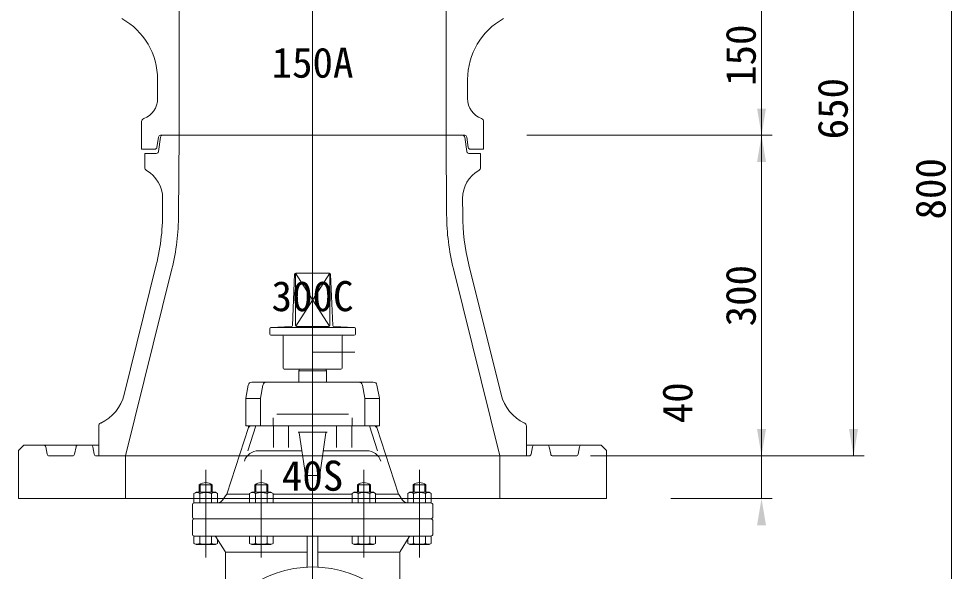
# Model space of a CAD drawing. Units: millimetres, scale not verified. Extents: x -6861 to 6861, y -3554 to 3095.
# Drawn here: x 2948 to 3820, y 1963 to 2480 of the extents above; entities that cross this region are included whole.
import ezdxf
from ezdxf.enums import TextEntityAlignment as Align

# ---------------------------------------------------------------- set-up
doc = ezdxf.new("R2010")
doc.units = ezdxf.units.MM
doc.header["$LTSCALE"] = 20
for name, color, linetype, lineweight in [('0-3_TEMP', 3, 'Continuous', 18), ('0-4_細線', 7, 'Continuous', 18), ('0-5_仕切弁', 7, 'Continuous', 18), ('0-6_寸法', 1, 'Continuous', 18)]:
    doc.layers.add(name, color=color, linetype=linetype, lineweight=lineweight)
doc.layers.add('0-7_注釈', color=1, linetype='Continuous')
doc.styles.add('ＭＳ ゴシック', font='')
doc.styles.get('ＭＳ ゴシック').set_extended_font_data('MS Gothic')

msp = doc.modelspace()

# ---------------------------------------------------------------- linework, layer by layer
at = {"layer": '0-3_TEMP'}
for p, q in [((3222.8, 2570.78), (3222.8, 2407.78)), ((3222.8, 2420.78), (3222.8, 2307.78)), ((3222.8, 2314.82), (3222.8, 1629.29)), ((3222.8, 2311.78), (3222.8, 2011.78)), ((3222.8, 2261.78), (3222.8, 1736.78)), ((3122.8, 2057.78), (3122.8, 1975.78)), ((3174.8, 2057.78), (3174.8, 1975.78)), ((3270.8, 2057.78), (3270.8, 1975.78)), ((3322.8, 2057.78), (3322.8, 1975.78)), ((3222.8, 1971.78), (3222.8, 2021.78))]:
    msp.add_line(p, q, dxfattribs=at)
at = {"layer": '0-4_細線'}
for p, q in [((3097.8, 2520.78), (3097.8, 2370.78)), ((3347.8, 2520.78), (3347.8, 2370.78)), ((3077.8, 2423.11), (3077.8, 2405.14)), ((3367.8, 2423.11), (3367.8, 2405.14)), ((3062.8, 2383.58), (3062.8, 2370.78)), ((3382.8, 2383.58), (3382.8, 2370.78)), ((3062.8, 2370.78), (3062.8, 2357.78)), ((3078.55, 2369.05), (3077.21, 2359.5)), ((3078.55, 2355.49), (3080.55, 2369.07)), ((3080.54, 2370.78), (3222.8, 2370.78)), ((3097.43, 2296.44), (3097.8, 2370.78)), ((3365.06, 2370.78), (3222.8, 2370.78)), ((3348.17, 2296.44), (3347.8, 2370.78)), ((3365.05, 2369.07), (3367.05, 2355.49)), ((3367.04, 2369.05), (3368.38, 2359.5)), ((3382.8, 2370.78), (3382.8, 2357.78)), ((3062.8, 2357.78), (3075.23, 2357.78)), ((3370.36, 2357.78), (3382.8, 2357.78)), ((3065.8, 2353.78), (3076.57, 2353.78)), ((3065.8, 2353.78), (3065.8, 2340.58)), ((3379.8, 2353.78), (3369.02, 2353.78)), ((3379.8, 2353.78), (3379.8, 2340.58)), ((3082.5, 2311.73), (3082.43, 2296.52)), ((3363.18, 2296.48), (3363.1, 2311.74)), ((3076.57, 2249.47), (3046.56, 2128.22)), ((3047.8, 2070.78), (3091.13, 2245.86)), ((3397.8, 2070.78), (3354.46, 2245.86)), ((3399.03, 2128.22), (3368.97, 2249.66)), ((3022.8, 2098.81), (3022.8, 2070.78)), ((3422.8, 2098.81), (3422.8, 2070.78)), ((2973.12, 2079.17), (2974.48, 2072.38)), ((3000.12, 2072.38), (3001.48, 2079.17)), ((3015.16, 2080.78), (3022.8, 2080.78)), ((3017.12, 2079.17), (3018.48, 2072.38)), ((3422.8, 2080.78), (3430.44, 2080.78)), ((3428.48, 2079.17), (3427.12, 2072.38)), ((3430.44, 2080.78), (3492.8, 2080.78)), ((3430.44, 2080.78), (3442.16, 2080.78)), ((3445.48, 2072.38), (3444.12, 2079.17)), ((3472.48, 2079.17), (3471.12, 2072.38)), ((3497.8, 2075.78), (3492.8, 2080.78)), ((2976.44, 2070.78), (2998.16, 2070.78)), ((3222.8, 2070.78), (3020.44, 2070.78)), ((3047.8, 2030.78), (3047.8, 2070.78)), ((3222.8, 2070.78), (3425.16, 2070.78)), ((3397.8, 2030.78), (3397.8, 2070.78)), ((3469.16, 2070.78), (3447.44, 2070.78)), ((3497.8, 2075.78), (3497.8, 2030.78)), ((2947.8, 2030.78), (3497.8, 2030.78))]:
    msp.add_line(p, q, dxfattribs=at)
for points in [[(2952.8, 2080.78), (2947.8, 2075.78), (2947.8, 2030.78)], [(2952.8, 2080.78), (3015.16, 2080.78), (3003.44, 2080.78)]]:
    msp.add_lwpolyline(points, dxfattribs=at)
for centre, radius, start, end in [((3012.8, 2423.11), 65, 0, 60.968), ((3432.8, 2423.11), 65, 119.032, 180), ((3057.8, 2405.14), 20, 290.354, 0), ((3387.8, 2405.14), 20, 180, 249.646), ((3065.8, 2383.58), 3, 110.354, 180), ((3379.8, 2383.58), 3, 0, 69.646), ((3080.54, 2368.78), 2, 90, 172.001), ((3082.52, 2368.78), 2, 90, 171.634), ((3363.07, 2368.78), 2, 8.366, 90), ((3365.06, 2368.78), 2, 7.999, 90), ((3075.23, 2359.78), 2, 270, 352.001), ((3370.36, 2359.78), 2, 187.999, 270), ((3076.57, 2355.78), 2, 270, 351.633), ((3369.02, 2355.78), 2, 188.367, 270), ((3068.8, 2340.58), 3, 180, 240.41), ((3376.8, 2340.58), 3, 299.608, 0), ((3052.5, 2311.88), 30, 359.713, 60.41), ((3393.1, 2311.89), 30, 119.608, 180.287), ((2882.43, 2297.52), 200, 346.099, 1.51), ((2882.43, 2297.52), 215, 346.099, 359.713), ((3563.17, 2297.52), 215, 180.287, 193.901), ((3563.17, 2297.48), 200, 180.287, 193.833), ((3007.73, 2137.83), 40, 294.84, 346.099), ((3437.86, 2137.83), 40, 193.901, 245.161), ((3025.8, 2098.81), 3, 114.838, 179.998), ((3419.8, 2098.81), 3, 0.002, 65.162), ((2971.16, 2078.78), 2, 11.309, 90), ((3003.44, 2078.78), 2, 90, 168.691), ((3015.16, 2078.78), 2, 11.309, 90), ((3430.44, 2078.78), 2, 90, 168.691), ((3442.16, 2078.78), 2, 11.309, 90), ((3474.44, 2078.78), 2, 90, 168.691), ((2976.44, 2072.78), 2, 191.309, 270), ((2998.16, 2072.78), 2, 270, 348.691), ((3020.44, 2072.78), 2, 191.309, 270), ((3425.16, 2072.78), 2, 270, 348.691), ((3447.44, 2072.78), 2, 191.309, 270), ((3469.16, 2072.78), 2, 270, 348.691)]:
    msp.add_arc(centre, radius, start, end, dxfattribs=at)
at = {"layer": '0-5_仕切弁'}
for p, q in [((3206, 2240.82), (3203.84, 2192.68)), ((3206.8, 2241.75), (3238.57, 2192.14)), ((3206.8, 2192.78), (3206.8, 2241.75)), ((3238.59, 2241.78), (3207, 2241.78)), ((3238.8, 2241.75), (3207.03, 2192.14)), ((3238.8, 2192.78), (3238.8, 2241.75)), ((3239.59, 2240.82), (3241.76, 2192.68)), ((3202.89, 2191.73), (3183.75, 2190.78)), ((3183.8, 2190.78), (3261.8, 2190.78)), ((3207.8, 2191.78), (3237.8, 2191.78)), ((3242.71, 2191.73), (3261.85, 2190.78)), ((3182.8, 2184.78), (3182.8, 2189.78)), ((3261.8, 2183.78), (3183.8, 2183.78)), ((3195.3, 2152.78), (3195.3, 2182.78)), ((3250.3, 2182.78), (3250.3, 2152.78)), ((3262.8, 2189.78), (3262.8, 2184.78)), ((3222.8, 2167.78), (3262.3, 2167.78)), ((3196.3, 2151.78), (3249.3, 2151.78)), ((3209.8, 2150.48), (3210.55, 2151.78)), ((3235.05, 2151.78), (3235.8, 2150.48)), ((3235.8, 2150.48), (3235.8, 2139.78)), ((3279.55, 2139.78), (3166.04, 2139.78)), ((3162.6, 2136.91), (3160.36, 2124.82)), ((3176.26, 2136.91), (3174.02, 2124.82)), ((3269.33, 2136.91), (3271.57, 2124.82)), ((3282.99, 2136.91), (3285.23, 2124.82)), ((3160.3, 2124.09), (3160.3, 2098.78)), ((3160.31, 2124.46), (3173.96, 2124.46)), ((3173.96, 2124.09), (3173.96, 2098.78)), ((3285.28, 2124.46), (3271.64, 2124.46)), ((3271.64, 2124.09), (3271.64, 2098.78)), ((3285.3, 2124.09), (3285.3, 2098.78)), ((3185.81, 2106.28), (3185.81, 2098.78)), ((3189.31, 2109.78), (3256.28, 2109.78)), ((3259.78, 2106.28), (3259.78, 2098.78)), ((3142.39, 2035.05), (3162.8, 2097.28)), ((3285.3, 2098.78), (3160.3, 2098.78)), ((3162.08, 2075.56), (3169.7, 2098.78)), ((3162.8, 2098.78), (3162.8, 2097.28)), ((3186.12, 2098.78), (3186.12, 2078.46)), ((3200.36, 2098.78), (3200.36, 2078.46)), ((3245.23, 2098.78), (3245.23, 2078.46)), ((3259.47, 2098.78), (3259.47, 2078.46)), ((3283.51, 2075.56), (3275.9, 2098.78)), ((3282.8, 2098.78), (3282.8, 2097.28)), ((3303.21, 2035.05), (3282.8, 2097.28)), ((3210.28, 2092.19), (3216.15, 2053.13)), ((3235.3, 2093.04), (3210.3, 2093.04)), ((3235.31, 2092.19), (3229.44, 2053.13)), ((3212.78, 2075.56), (3172.22, 2075.56)), ((3232.81, 2075.56), (3273.37, 2075.56)), ((3228.45, 2052.28), (3217.14, 2052.28)), ((3116.8, 2043.78), (3128.8, 2043.78)), ((3116.8, 2043.78), (3116.8, 2036.78)), ((3117.74, 2036.78), (3117.74, 2044.4)), ((3127.85, 2036.78), (3127.85, 2044.4)), ((3128.8, 2043.78), (3128.8, 2036.78)), ((3168.8, 2043.78), (3180.8, 2043.78)), ((3168.8, 2043.78), (3168.8, 2036.78)), ((3169.74, 2036.78), (3169.74, 2044.4)), ((3179.85, 2036.78), (3179.85, 2044.4)), ((3180.8, 2043.78), (3180.8, 2036.78)), ((3264.8, 2043.78), (3276.8, 2043.78)), ((3264.8, 2043.78), (3264.8, 2036.78)), ((3265.74, 2036.78), (3265.74, 2044.4)), ((3275.85, 2036.78), (3275.85, 2044.4)), ((3276.8, 2043.78), (3276.8, 2036.78)), ((3316.8, 2043.78), (3316.8, 2036.78)), ((3317.74, 2036.78), (3317.74, 2044.4)), ((3327.85, 2036.78), (3327.85, 2044.4)), ((3113.8, 2036.78), (3111.83, 2035.64)), ((3111.83, 2035.64), (3111.83, 2026.78)), ((3113.8, 2036.78), (3131.8, 2036.78)), ((3117.31, 2035.64), (3117.31, 2026.78)), ((3128.28, 2035.64), (3128.28, 2026.78)), ((3131.8, 2036.78), (3133.77, 2035.64)), ((3133.77, 2035.64), (3133.77, 2026.78)), ((3142.13, 2034.54), (3138.58, 2029.38)), ((3163.83, 2034.78), (3142.3, 2034.78)), ((3165.8, 2036.78), (3163.83, 2035.64)), ((3163.83, 2035.64), (3163.83, 2026.78)), ((3165.8, 2036.78), (3183.8, 2036.78)), ((3169.31, 2035.64), (3169.31, 2026.78)), ((3180.28, 2035.64), (3180.28, 2026.78)), ((3183.8, 2036.78), (3185.77, 2035.64)), ((3185.77, 2035.64), (3185.77, 2026.78)), ((3259.83, 2034.78), (3185.77, 2034.78)), ((3261.8, 2036.78), (3259.83, 2035.64)), ((3259.83, 2035.64), (3259.83, 2026.78)), ((3261.8, 2036.78), (3279.8, 2036.78)), ((3265.31, 2035.64), (3265.31, 2026.78)), ((3276.28, 2035.64), (3276.28, 2026.78)), ((3279.8, 2036.78), (3281.77, 2035.64)), ((3281.77, 2035.64), (3281.77, 2026.78)), ((3281.77, 2034.78), (3303.3, 2034.78)), ((3303.46, 2034.54), (3307.01, 2029.38)), ((3313.8, 2036.78), (3311.83, 2035.64)), ((3311.83, 2035.64), (3311.83, 2026.78)), ((3313.8, 2036.78), (3331.8, 2036.78)), ((3317.31, 2035.64), (3317.31, 2026.78)), ((3328.28, 2035.64), (3328.28, 2026.78)), ((3331.8, 2036.78), (3333.77, 2035.64)), ((3333.77, 2035.64), (3333.77, 2026.78)), ((3110.3, 2024.78), (3110.3, 2013.78)), ((3333.77, 2026.78), (3112.3, 2026.78)), ((3134.1, 2026.79), (3134.1, 2026.78)), ((3311.49, 2026.78), (3311.49, 2026.79)), ((3335.3, 2024.78), (3335.3, 2013.78)), ((3110.3, 1997.78), (3110.3, 2009.78)), ((3112.3, 2011.78), (3333.3, 2011.78)), ((3335.3, 2009.78), (3335.3, 1997.78)), ((3111.83, 1988.91), (3111.83, 1995.78)), ((3112.3, 1995.78), (3333.77, 1995.78)), ((3117.31, 1988.91), (3117.31, 1995.78)), ((3128.28, 1988.91), (3128.28, 1995.78)), ((3132.39, 1994.85), (3140.99, 1981.27)), ((3133.77, 1988.91), (3133.77, 1992.67)), ((3163.83, 1988.91), (3163.83, 1995.78)), ((3169.31, 1988.91), (3169.31, 1995.78)), ((3180.28, 1988.91), (3180.28, 1995.78)), ((3185.77, 1988.91), (3185.77, 1995.78)), ((3217.8, 1967.61), (3217.8, 1994.78)), ((3227.8, 1967.61), (3227.8, 1994.78)), ((3259.83, 1988.91), (3259.83, 1995.78)), ((3265.31, 1988.91), (3265.31, 1995.78)), ((3276.28, 1988.91), (3276.28, 1995.78)), ((3281.77, 1988.91), (3281.77, 1995.78)), ((3313.21, 1994.85), (3304.61, 1981.27)), ((3311.83, 1988.91), (3311.83, 1992.67)), ((3317.31, 1988.91), (3317.31, 1995.78)), ((3328.28, 1988.91), (3328.28, 1995.78)), ((3333.77, 1988.91), (3333.77, 1995.78)), ((3113.8, 1987.78), (3111.83, 1988.91)), ((3113.8, 1987.78), (3131.8, 1987.78)), ((3131.8, 1987.78), (3133.77, 1988.91)), ((3217.8, 1980.78), (3141.3, 1980.78)), ((3165.8, 1987.78), (3163.83, 1988.91)), ((3165.8, 1987.78), (3183.8, 1987.78)), ((3183.8, 1987.78), (3185.77, 1988.91)), ((3227.8, 1980.78), (3304.3, 1980.78)), ((3261.8, 1987.78), (3259.83, 1988.91)), ((3261.8, 1987.78), (3279.8, 1987.78)), ((3279.8, 1987.78), (3281.77, 1988.91)), ((3313.8, 1987.78), (3311.83, 1988.91)), ((3313.8, 1987.78), (3331.8, 1987.78)), ((3331.8, 1987.78), (3333.77, 1988.91)), ((3141.3, 1980.2), (3141.3, 1927.98)), ((3304.3, 1980.2), (3304.3, 1927.98))]:
    msp.add_line(p, q, dxfattribs=at)
for points in [[(3235.8, 2150.48), (3209.8, 2150.48), (3209.8, 2139.78)], [(3316.8, 2043.78), (3328.8, 2043.78), (3328.8, 2036.78)]]:
    msp.add_lwpolyline(points, dxfattribs=at)
for centre, radius, start, end in [((3207, 2240.78), 1, 90, 177.423), ((3238.59, 2240.78), 1, 2.577, 90), ((3183.8, 2189.78), 1, 90, 180), ((3202.84, 2192.73), 1, 272.859, 357.423), ((3207.8, 2192.78), 1, 180, 270), ((3237.8, 2192.78), 1, 270, 0), ((3242.75, 2192.73), 1, 182.577, 267.141), ((3261.8, 2189.78), 1, 0, 90), ((3183.8, 2184.78), 1, 180, 270), ((3194.3, 2182.78), 1, 0, 90), ((3251.3, 2182.78), 1, 90, 180), ((3261.8, 2184.78), 1, 270, 0), ((3196.3, 2152.78), 1, 180, 270), ((3249.3, 2152.78), 1, 270, 0), ((3166.04, 2136.28), 3.5, 90, 169.509), ((3179.71, 2136.28), 3.5, 90, 169.509), ((3265.89, 2136.28), 3.5, 10.491, 90), ((3279.55, 2136.28), 3.5, 10.491, 90), ((3164.3, 2124.09), 4, 169.509, 180), ((3177.96, 2124.09), 4, 169.509, 180), ((3267.64, 2124.09), 4, 0, 10.491), ((3281.3, 2124.09), 4, 0, 10.491), ((3122.86, 2137.55), 56.71, 314.758, 316.871), ((3322.73, 2137.55), 56.71, 223.129, 225.242), ((3209.29, 2092.04), 1, 8.546, 90), ((3236.3, 2092.04), 1, 90, 171.454), ((3172.22, 2061.56), 14, 90, 161.841), ((3273.37, 2061.56), 14, 18.159, 90), ((3217.14, 2053.28), 1, 188.546, 270), ((3228.45, 2053.28), 1, 270, 351.454), ((3122.8, 2035.78), 10, 53.13, 126.87), ((3174.8, 2035.78), 10, 53.13, 126.87), ((3270.8, 2035.78), 10, 53.13, 126.87), ((3322.8, 2035.78), 10, 53.13, 126.87), ((3114.57, 2031.63), 4.86, 55.616, 115.616), ((3122.8, 2018.34), 18.15, 72.412, 107.588), ((3131.02, 2031.63), 4.86, 64.384, 124.384), ((3140.49, 2035.67), 2, 325.491, 341.841), ((3166.57, 2031.63), 4.86, 55.616, 115.616), ((3174.8, 2018.34), 18.15, 72.412, 107.588), ((3183.02, 2031.63), 4.86, 64.384, 124.384), ((3262.57, 2031.63), 4.86, 55.616, 115.616), ((3270.8, 2018.34), 18.15, 72.412, 107.588), ((3279.02, 2031.63), 4.86, 64.384, 124.384), ((3305.11, 2035.67), 2, 198.159, 214.509), ((3314.57, 2031.63), 4.86, 55.616, 115.616), ((3322.8, 2018.34), 18.15, 72.412, 107.588), ((3331.02, 2031.63), 4.86, 64.384, 124.384), ((3112.3, 2024.78), 2, 90, 180), ((3133.64, 2032.78), 6, 274.407, 325.491), ((3311.95, 2032.78), 6, 214.509, 265.593), ((3333.3, 2024.78), 2, 0, 90), ((3112.3, 2013.78), 2, 180, 270), ((3112.3, 2009.78), 2, 90, 180), ((3333.3, 2013.78), 2, 270, 0), ((3333.3, 2009.78), 2, 0, 90), ((3112.3, 1997.78), 2, 180, 270), ((3130.7, 1993.78), 2, 32.347, 90), ((3216.8, 1994.78), 1, 0, 90), ((3228.8, 1994.78), 1, 90, 180), ((3314.9, 1993.78), 2, 90, 147.653), ((3333.3, 1997.78), 2, 270, 0), ((3114.57, 1992.92), 4.86, 244.384, 304.384), ((3122.8, 2006.22), 18.15, 252.412, 287.588), ((3131.02, 1992.92), 4.86, 235.616, 295.616), ((3139.3, 1980.2), 2, 0, 32.347), ((3166.57, 1992.92), 4.86, 244.384, 304.384), ((3174.8, 2006.22), 18.15, 252.412, 287.588), ((3183.02, 1992.92), 4.86, 235.616, 295.616), ((3262.57, 1992.92), 4.86, 244.384, 304.384), ((3270.8, 2006.22), 18.15, 252.412, 287.588), ((3279.02, 1992.92), 4.86, 235.616, 295.616), ((3306.3, 1980.2), 2, 147.653, 180), ((3314.57, 1992.92), 4.86, 244.384, 304.384), ((3322.8, 2006.22), 18.15, 252.412, 287.588), ((3331.02, 1992.92), 4.86, 235.616, 295.616), ((3222.8, 1861.78), 105, 299.697, 240.303), ((3216.8, 1967.61), 1, 273.245, 0), ((3228.8, 1967.61), 1, 180, 266.755)]:
    msp.add_arc(centre, radius, start, end, dxfattribs=at)
at = {"layer": '0-6_寸法'}
for p, q in [((3642.74, 2030.78), (3642.74, 2720.78)), ((3728.79, 2070.78), (3728.79, 2720.78)), ((3820.3, 1920.78), (3820.3, 2720.78)), ((3423.07, 2370.78), (3652.74, 2370.78)), ((3425.06, 2370.78), (3652.74, 2370.78)), ((3482.8, 2070.78), (3652.74, 2070.78)), ((3482.8, 2070.78), (3738.79, 2070.78)), ((3482.8, 2070.78), (3652.74, 2070.78)), ((3557.8, 2030.78), (3652.74, 2030.78))]:
    msp.add_line(p, q, dxfattribs=at)
for points in [[(3638.57, 2395.78), (3642.74, 2370.78), (3646.9, 2395.78)], [(3638.57, 2345.78), (3642.74, 2370.78), (3646.9, 2345.78)], [(3638.57, 2095.78), (3642.74, 2070.78), (3646.9, 2095.78)], [(3638.57, 2095.78), (3642.74, 2070.78), (3646.9, 2095.78)], [(3724.63, 2095.78), (3728.79, 2070.78), (3732.96, 2095.78)], [(3638.57, 2005.78), (3642.74, 2030.78), (3646.9, 2005.78)]]:
    msp.add_solid(points, dxfattribs=at)

# ---------------------------------------------------------------- texts
at = {"layer": '0-6_寸法', "style": 'ＭＳ ゴシック'}
for s, p in [('150', (3645.78, 2416.98)), ('650', (3731.83, 2366.98)), ('800', (3823.34, 2291.98)), ('300', (3645.78, 2191.98)), ('40', (3586.52, 2101.3))]:
    msp.add_text(s, height=28.15, rotation=90, dxfattribs=at).set_placement(p, align=Align.BOTTOM_LEFT)
at = {"layer": '0-7_注釈', "style": 'ＭＳ ゴシック'}
for s, p in [('150A', (3184.4, 2416.24)), ('300C', (3184.4, 2197.74)), ('40S', (3194, 2029.7))]:
    msp.add_text(s, height=28.15, dxfattribs=at).set_placement(p, align=Align.BOTTOM_LEFT)

doc.saveas('drawing.dxf')
